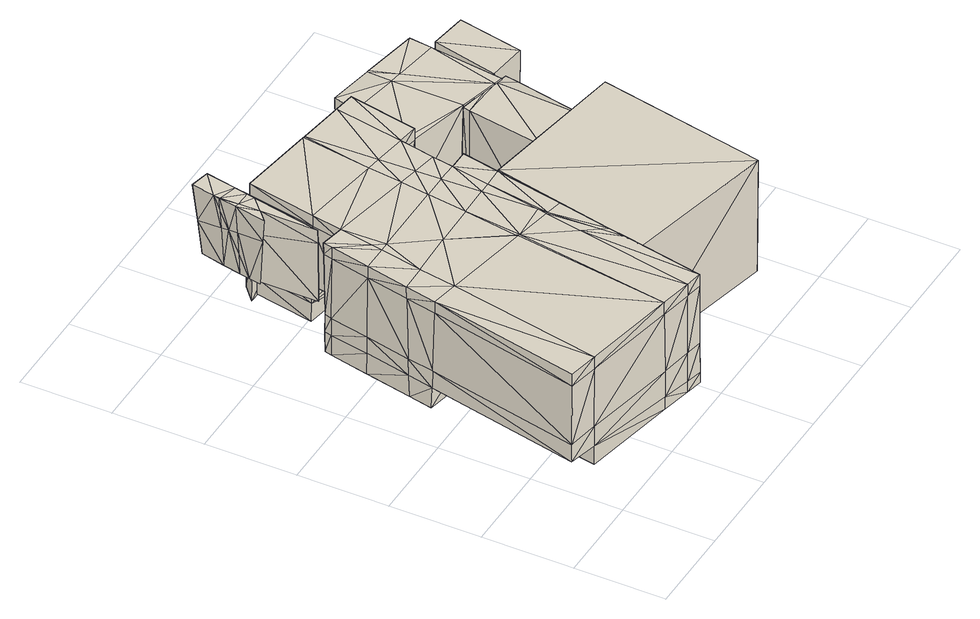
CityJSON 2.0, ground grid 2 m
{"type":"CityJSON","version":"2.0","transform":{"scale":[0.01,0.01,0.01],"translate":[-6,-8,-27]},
"CityObjects":{
"building1":{"type":"Building","children":["building1-1","building1-2","building1-3","building1-4","building1-5","building1-6"]},
"building1-1":{"type":"BuildingPart","parents":["building1"],"geometry":[{"type":"Solid","lod":"2","boundaries":[[[[0,1,2]],[[2,1,3]],[[4,5,6]],[[5,7,6]],[[8,9,10]],[[9,8,11]],[[12,13,14]],[[13,12,15]],[[11,8,16]],[[11,16,17]],[[17,15,11]],[[17,18,15]],[[13,19,20]],[[13,21,19]],[[22,14,20]],[[13,20,14]],[[21,13,15]],[[21,15,18]],[[23,24,25]],[[23,25,26]],[[1,0,12]],[[12,0,15]],[[1,27,3]],[[3,27,28]],[[19,21,6]],[[4,6,21]],[[4,21,18]],[[29,30,5]],[[5,30,7]],[[31,32,29]],[[29,32,30]],[[30,32,33]],[[32,31,34]],[[8,35,16]],[[16,35,36]],[[14,22,37]],[[37,38,33]],[[33,38,30]],[[39,35,24]],[[24,35,25]],[[40,17,41]],[[16,41,17]],[[41,16,36]],[[2,9,0]],[[27,42,28]],[[12,24,23]],[[24,12,34]],[[43,1,12]],[[43,12,23]],[[1,42,27]],[[1,43,42]],[[44,31,29]],[[18,40,4]],[[18,17,40]],[[35,8,25]],[[25,8,26]],[[45,41,39]],[[39,41,35]],[[35,41,36]],[[10,9,46]],[[46,9,43]],[[45,44,47]],[[47,44,5]],[[5,44,29]],[[43,9,2]],[[3,43,2]],[[23,46,43]],[[23,26,46]],[[10,46,8]],[[8,46,26]],[[37,22,38]],[[20,38,22]],[[37,32,34]],[[37,34,12]],[[37,12,14]],[[11,0,9]],[[11,15,0]],[[20,6,38]],[[6,20,19]],[[28,42,43]],[[43,3,28]],[[40,41,47]],[[31,44,34]],[[34,44,24]],[[24,44,39]],[[47,4,40]],[[5,4,47]],[[38,6,30]],[[30,6,7]],[[41,45,47]],[[44,45,39]],[[37,33,32]]]]}]},
"building1-2":{"type":"BuildingPart","parents":["building1"],"geometry":[{"type":"Solid","lod":"2","boundaries":[[[[48,49,50]],[[48,50,51]],[[52,53,54]],[[54,53,55]],[[56,57,58]],[[58,59,56]],[[60,61,62]],[[60,62,63]],[[51,50,64]],[[51,64,65]],[[66,67,68]],[[66,68,69]],[[70,71,72]],[[70,72,73]],[[74,75,76]],[[74,76,77]],[[62,78,77]],[[62,77,66]],[[67,66,77]],[[67,77,76]],[[72,79,80]],[[72,80,81]],[[82,81,80]],[[82,80,83]],[[73,74,77]],[[73,77,78]],[[71,84,79]],[[71,79,72]],[[85,86,49]],[[85,49,48]],[[63,62,66]],[[63,66,69]],[[61,87,78]],[[61,78,62]],[[70,87,88]],[[70,88,89]],[[74,73,72]],[[74,72,81]],[[75,74,81]],[[75,81,82]],[[71,70,89]],[[71,89,90]],[[87,70,73]],[[87,73,78]],[[61,60,91]],[[61,91,92]],[[84,71,90]],[[84,90,93]],[[86,85,94]],[[86,94,95]],[[87,61,92]],[[87,92,88]],[[96,97,98]],[[97,99,98]],[[100,101,102]],[[101,100,103]],[[104,105,106]],[[106,107,104]],[[99,108,109]],[[109,110,99]],[[107,111,112]],[[112,97,107]],[[98,99,110]],[[113,98,110]],[[114,55,53]],[[114,115,55]],[[107,97,96]],[[104,107,96]],[[100,102,116]],[[102,117,116]],[[101,108,112]],[[102,101,112]],[[112,111,102]],[[102,111,117]],[[108,97,112]],[[99,97,108]],[[109,108,118]],[[118,108,101]],[[107,106,114]],[[114,111,107]],[[53,111,114]],[[117,111,53]],[[114,106,115]],[[106,119,115]],[[117,53,52]],[[116,117,52]],[[106,105,119]],[[119,105,120]],[[121,109,118]],[[121,118,122]],[[55,115,123]],[[123,124,55]],[[125,126,127]],[[127,126,128]],[[129,130,131]],[[129,131,132]],[[133,134,135]],[[136,137,138]],[[137,139,138]],[[140,60,63]],[[140,63,141]],[[80,142,143]],[[80,143,83]],[[50,125,127]],[[50,127,64]],[[144,51,145]],[[65,145,51]],[[127,145,65]],[[127,65,64]],[[146,147,94]],[[147,95,94]],[[141,126,148]],[[149,126,141]],[[52,150,151]],[[52,151,116]],[[152,105,153]],[[104,153,105]],[[154,155,156]],[[156,157,154]],[[139,56,59]],[[138,139,59]],[[58,57,155]],[[155,57,156]],[[158,159,121]],[[158,121,160]],[[161,136,162]],[[136,138,162]],[[163,58,164]],[[58,163,123]],[[165,166,167]],[[165,167,168]],[[169,170,171]],[[169,172,170]],[[172,169,173]],[[174,101,103]],[[174,103,167]],[[124,54,55]],[[54,124,175]],[[176,148,125]],[[125,148,126]],[[163,164,130]],[[163,130,129]],[[149,69,68]],[[149,68,177]],[[79,178,142]],[[79,142,80]],[[49,176,125]],[[49,125,50]],[[144,179,48]],[[51,144,48]],[[180,181,143]],[[180,143,142]],[[135,182,145]],[[145,182,144]],[[133,183,131]],[[184,185,136]],[[136,185,137]],[[158,186,187]],[[158,187,188]],[[189,190,191]],[[183,192,132]],[[183,132,131]],[[161,193,184]],[[136,161,184]],[[194,195,196]],[[194,196,197]],[[187,198,199]],[[199,188,187]],[[170,188,199]],[[181,180,122]],[[181,122,200]],[[131,130,155]],[[131,155,154]],[[134,182,135]],[[132,124,129]],[[124,132,175]],[[67,201,177]],[[67,177,68]],[[202,203,92]],[[92,91,202]],[[168,100,116]],[[168,116,151]],[[96,173,104]],[[104,173,153]],[[150,204,151]],[[153,205,152]],[[177,126,149]],[[128,126,177]],[[192,206,207]],[[192,207,132]],[[208,209,193]],[[161,208,193]],[[101,174,118]],[[174,122,118]],[[166,195,181]],[[166,181,200]],[[166,200,167]],[[172,188,170]],[[172,210,188]],[[211,212,197]],[[211,197,196]],[[211,196,213]],[[214,171,199]],[[199,215,214]],[[215,199,216]],[[199,217,216]],[[75,218,219]],[[75,219,76]],[[89,220,221]],[[88,220,89]],[[174,167,122]],[[200,122,167]],[[172,98,210]],[[98,113,210]],[[165,204,207]],[[165,207,213]],[[205,169,208]],[[208,169,214]],[[219,212,201]],[[219,201,67]],[[219,67,76]],[[203,216,220]],[[220,92,203]],[[92,220,88]],[[100,168,167]],[[100,167,103]],[[96,172,173]],[[172,96,98]],[[211,206,177]],[[211,177,201]],[[215,202,209]],[[215,203,202]],[[134,133,131]],[[134,131,154]],[[134,154,157]],[[57,191,156]],[[191,182,156]],[[191,190,182]],[[183,133,135]],[[183,135,145]],[[183,145,127]],[[184,146,185]],[[146,184,147]],[[222,189,223]],[[179,189,222]],[[192,183,127]],[[192,127,128]],[[184,193,147]],[[193,224,147]],[[156,182,134]],[[157,156,134]],[[206,192,128]],[[206,128,177]],[[193,209,224]],[[224,209,202]],[[212,211,201]],[[203,215,216]],[[218,194,197]],[[218,197,219]],[[217,198,221]],[[221,220,217]],[[212,219,197]],[[220,216,217]],[[206,211,213]],[[206,213,207]],[[215,209,214]],[[208,214,209]],[[159,110,109]],[[159,109,121]],[[115,119,225]],[[225,123,115]],[[141,63,69]],[[141,69,149]],[[140,148,226]],[[141,148,140]],[[160,121,122]],[[160,122,180]],[[164,58,155]],[[164,155,130]],[[163,124,123]],[[129,124,163]],[[227,226,176]],[[176,226,148]],[[59,123,225]],[[58,123,59]],[[84,186,178]],[[84,178,79]],[[86,227,176]],[[86,176,49]],[[179,222,85]],[[85,48,179]],[[178,160,180]],[[178,180,142]],[[191,228,223]],[[223,189,191]],[[228,57,56]],[[191,57,228]],[[179,190,189]],[[179,182,190]],[[144,182,179]],[[150,52,54]],[[150,54,175]],[[152,120,105]],[[120,152,162]],[[166,165,213]],[[166,213,196]],[[214,169,171]],[[195,194,143]],[[195,143,181]],[[217,199,198]],[[204,150,175]],[[204,175,132]],[[204,132,207]],[[152,205,162]],[[162,205,161]],[[205,208,161]],[[195,166,196]],[[199,171,170]],[[218,75,82]],[[90,89,221]],[[204,165,168]],[[204,168,151]],[[205,173,169]],[[153,173,205]],[[194,218,82]],[[194,82,83]],[[194,83,143]],[[221,198,90]],[[90,198,93]],[[198,187,93]],[[60,140,202]],[[60,202,91]],[[159,158,188]],[[159,188,210]],[[186,158,160]],[[186,160,178]],[[146,222,223]],[[185,146,223]],[[110,159,210]],[[110,210,113]],[[225,119,162]],[[162,119,120]],[[226,202,140]],[[224,202,226]],[[224,226,227]],[[147,224,227]],[[138,59,225]],[[162,138,225]],[[186,84,93]],[[186,93,187]],[[227,86,95]],[[227,95,147]],[[85,222,94]],[[94,222,146]],[[223,228,185]],[[185,228,137]],[[56,137,228]],[[139,137,56]]]]}]},
"building1-3":{"type":"BuildingPart","parents":["building1"],"geometry":[{"type":"Solid","lod":"2","boundaries":[[[[229,230,231]],[[229,231,232]],[[233,234,235]],[[236,234,233]],[[230,229,237]],[[230,237,238]],[[239,240,236]],[[234,236,240]],[[230,241,242]],[[230,242,236]],[[230,236,233]],[[230,233,231]],[[236,242,239]],[[241,230,238]],[[242,243,240]],[[242,240,239]],[[235,232,233]],[[231,233,232]],[[235,234,243]],[[232,235,243]],[[243,229,232]],[[229,243,244]],[[237,229,244]],[[243,234,240]],[[241,244,243]],[[241,243,242]],[[244,241,238]],[[244,238,237]]]]}]},
"building1-4":{"type":"BuildingPart","parents":["building1"],"geometry":[{"type":"Solid","lod":"2","boundaries":[[[[245,246,247]],[[247,246,248]],[[248,249,247]],[[247,249,250]],[[251,252,253]],[[253,252,249]],[[249,248,253]],[[253,248,254]],[[255,256,252]],[[252,256,257]],[[258,255,251]],[[251,255,252]],[[252,257,249]],[[249,257,250]],[[256,255,259]],[[259,255,260]],[[255,258,260]],[[260,258,261]],[[262,263,264]],[[262,264,265]],[[253,266,251]],[[262,266,253]],[[262,253,263]],[[253,254,263]],[[267,268,266]],[[269,266,268]],[[258,251,270]],[[266,270,251]],[[270,266,269]],[[267,266,262]],[[265,267,262]],[[258,270,261]],[[271,272,264]],[[264,272,265]],[[273,270,269]],[[273,269,274]],[[269,275,274]],[[275,269,268]],[[273,276,259]],[[259,260,273]],[[273,260,270]],[[260,261,270]],[[274,276,273]],[[276,274,277]],[[263,246,264]],[[264,246,271]],[[246,245,271]],[[271,245,278]],[[246,263,248]],[[248,263,254]],[[279,245,250]],[[250,245,247]],[[272,279,280]],[[279,272,281]],[[282,283,279]],[[279,283,280]],[[256,276,257]],[[257,276,282]],[[282,276,277]],[[245,279,278]],[[278,279,281]],[[284,283,275]],[[275,283,274]],[[272,271,281]],[[281,271,278]],[[267,284,268]],[[268,284,275]],[[283,282,274]],[[274,282,277]],[[257,282,250]],[[250,282,279]],[[283,284,280]],[[280,284,272]],[[284,267,272]],[[272,267,265]],[[276,256,259]]]]}]},
"building1-5":{"type":"BuildingPart","parents":["building1"],"geometry":[{"type":"Solid","lod":"2","boundaries":[[[[285,286,287]],[[287,286,288]],[[289,285,290]],[[290,285,287]],[[291,289,290]],[[290,292,291]],[[291,286,289]],[[289,286,285]],[[288,292,290]],[[290,287,288]],[[291,292,286]],[[292,288,286]]]]}]},
"building1-6":{"type":"BuildingPart","parents":["building1"],"geometry":[{"type":"Solid","lod":"2","boundaries":[[[[293,294,295]],[[293,295,296]],[[297,298,299]],[[300,297,299]],[[300,299,293]],[[296,300,293]],[[294,298,297]],[[294,297,295]],[[297,300,295]],[[300,296,295]],[[299,298,294]],[[299,294,293]]]]}]}
},
"vertices":[
[227,925,302],[225,924,197],[358,918,302],[366,917,200],[180,927,370],[170,928,370],[180,881,370],[157,860,370],[232,1018,281],[253,948,295],[312,1002,284],[220,957,294],[214,924,197],[211,910,305],[211,911,197],[214,925,302],[233,1024,370],[220,956,370],[214,926,370],[180,756,370],[180,755,338],[210,909,370],[180,754,195],[220,958,197],[192,966,195],[202,1018,197],[231,1012,197],[224,923,100],[374,916,102],[175,927,302],[162,866,314],[180,926,247],[180,904,195],[175,878,195],[184,926,195],[196,1025,280],[190,1033,370],[180,883,195],[180,882,311],[184,967,292],[180,967,370],[180,981,370],[253,950,105],[253,949,197],[180,949,297],[180,968,339],[305,997,198],[177,968,370],
[569,889,197],[540,738,197],[540,739,128],[569,889,128],[146,709,105],[147,709,153],[150,724,105],[150,725,153],[246,938,341],[246,937,195],[218,789,195],[217,787,341],[516,619,341],[500,535,341],[499,530,197],[517,620,197],[540,739,103],[569,888,103],[499,528,128],[499,528,103],[517,620,103],[517,620,128],[447,266,341],[439,226,341],[439,221,198],[448,266,198],[448,265,128],[448,265,103],[473,393,103],[473,392,128],[472,390,198],[405,48,200],[406,48,128],[439,218,128],[439,218,103],[406,48,103],[405,48,341],[569,890,341],[539,737,341],[471,387,341],[471,386,370],[447,267,370],[440,227,370],[516,619,370],[500,536,370],[405,48,370],[569,890,369],[539,737,370],[109,527,369],[109,526,341],[95,458,369],[95,458,341],[106,518,105],[95,463,155],[107,520,155],[95,465,105],[129,621,369],[148,708,369],[148,708,341],[129,621,341],[95,462,197],[22,122,197],[22,121,341],[129,622,195],[107,521,195],[23,121,370],[147,709,195],[151,725,195],[128,622,105],[129,622,155],[21,122,155],[152,728,341],[152,729,369],[90,109,198],[90,109,150],[204,715,195],[204,714,150],[496,746,131],[480,661,131],[496,746,103],[480,660,103],[387,679,138],[398,761,138],[399,761,103],[387,678,103],[419,906,103],[419,911,103],[420,911,103],[394,759,369],[416,913,369],[217,787,369],[246,938,369],[472,619,341],[472,620,197],[369,55,130],[369,55,103],[523,895,131],[523,895,103],[523,897,369],[495,744,370],[480,662,197],[472,620,131],[191,644,105],[186,622,105],[191,645,369],[186,621,369],[218,790,105],[218,789,150],[246,937,150],[246,937,105],[298,68,341],[90,108,341],[301,68,198],[384,684,370],[204,719,369],[386,680,197],[397,761,197],[273,522,105],[345,417,103],[155,453,105],[167,520,105],[268,531,370],[346,410,370],[346,416,370],[154,446,370],[169,528,369],[154,452,150],[204,714,105],[495,745,197],[473,621,103],[368,55,200],[523,896,195],[302,68,134],[302,68,105],[419,911,138],[423,757,103],[425,755,369],[420,912,369],[368,55,341],[368,55,370],[298,68,370],[419,911,195],[419,911,144],[418,912,195],[426,671,103],[427,676,370],[416,312,103],[350,409,103],[351,416,103],[432,400,103],[416,313,370],[351,409,370],[90,109,105],[455,526,103],[472,619,370],[456,535,370],[206,622,105],[207,621,369],[427,621,103],[379,621,103],[375,620,370],[428,620,370],[90,108,370],[430,526,103],[433,407,103],[366,524,103],[363,533,370],[431,534,370],[434,415,370],[430,394,370],[437,281,103],[433,400,103],[435,393,370],[438,280,370],[523,897,341],[420,912,341],[480,666,370],[204,718,341],[480,665,341],[495,744,341],[416,913,341],
[675,690,334],[676,690,108],[643,517,105],[642,517,339],[761,491,106],[792,647,338],[759,492,341],[793,640,109],[678,706,334],[679,710,109],[802,681,111],[799,678,336],[764,690,109],[767,689,109],[773,684,336],[747,690,336],
[803,840,103],[803,840,178],[786,684,102],[786,683,175],[765,688,175],[764,690,102],[680,706,339],[680,710,175],[766,684,339],[785,679,339],[540,745,175],[540,746,100],[680,711,102],[540,741,339],[538,747,100],[538,745,175],[536,742,339],[705,858,339],[803,841,341],[808,891,341],[685,914,341],[680,862,339],[680,915,341],[583,934,339],[570,882,339],[540,756,339],[808,887,180],[686,910,180],[540,756,175],[571,881,178],[582,930,180],[540,755,100],[571,881,102],[808,885,103],[705,857,102],[705,858,178],[687,908,102],[680,862,102],[680,862,178],[680,911,180],
[503,537,370],[505,533,103],[430,186,370],[433,186,100],[835,482,370],[763,112,370],[831,479,102],[760,113,98],
[900,831,127],[816,843,111],[820,842,342],[902,830,342],[788,697,341],[784,699,109],[872,688,125],[875,687,341]
]}
